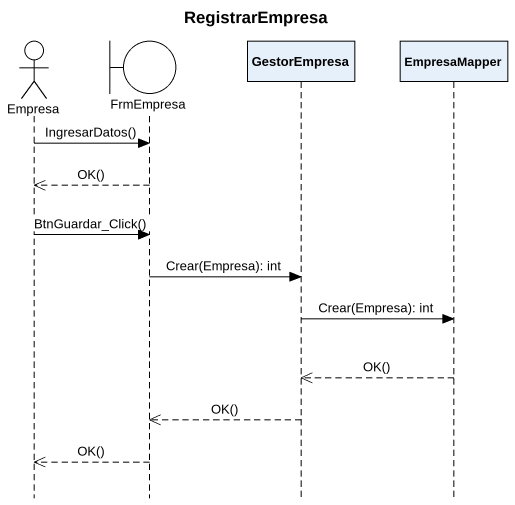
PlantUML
@startuml
title RegistrarEmpresa
hide footbox
actor Empresa
boundary FrmEmpresa
participant GestorEmpresa
participant EmpresaMapper

Empresa -> FrmEmpresa : IngresarDatos()
FrmEmpresa -->> Empresa : OK()
Empresa -> FrmEmpresa : BtnGuardar_Click()
FrmEmpresa -> GestorEmpresa : Crear(Empresa): int
GestorEmpresa -> EmpresaMapper : Crear(Empresa): int
EmpresaMapper -->> GestorEmpresa : OK()
GestorEmpresa -->> FrmEmpresa : OK()
FrmEmpresa -->> Empresa : OK()
@enduml
